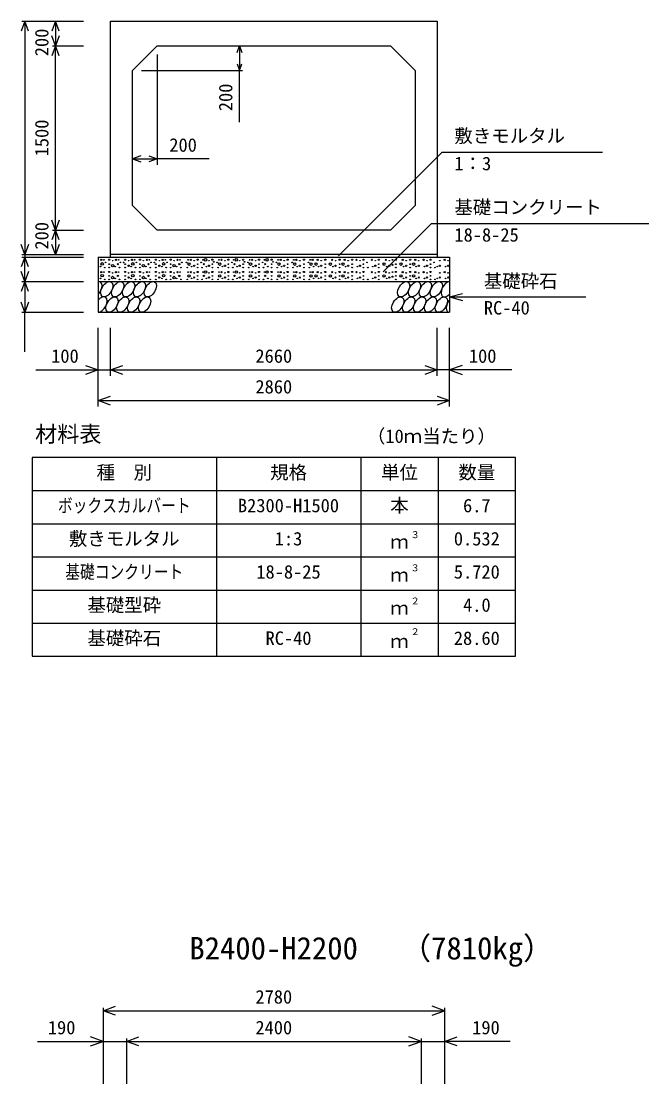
# Model space of a CAD drawing. Units: millimetres, scale not verified. Extents: x -100800 to 100800, y -35640 to 35640.
# Drawn here: x 5124 to 10230, y 9158 to 17810 of the extents above; entities that cross this region are included whole.
import ezdxf
from ezdxf.enums import TextEntityAlignment as Align

# ---------------------------------------------------------------- set-up
doc = ezdxf.new("R2010")
doc.units = ezdxf.units.MM
doc.header["$LTSCALE"] = 120
for name, color, linetype, lineweight in [('0-0_DIM', 7, 'Continuous', 25), ('0-2_HATCH', 6, 'Continuous', 25), ('0-3_HYO', 3, 'Continuous', 25), ('0-4_HYO2', 4, 'Continuous', 25), ('0-5_OUTLINE', 3, 'Continuous', 25), ('0-7_TXT', 7, 'Continuous', 25)]:
    doc.layers.add(name, color=color, linetype=linetype, lineweight=lineweight)
doc.styles.add('ＭＳ ゴシック', font='')
doc.styles.get('ＭＳ ゴシック').set_extended_font_data('MS Gothic')

msp = doc.modelspace()

# ---------------------------------------------------------------- linework, layer by layer
at = {"layer": '0-0_DIM'}
for p, q in [((5129, 17810.3), (5629.1, 17810.3)), ((5153, 17810.3), (5153, 15910.3)), ((5403, 17810.3), (5403, 17610.3)), ((5379, 17610.3), (5629.1, 17610.3)), ((5403, 16110.3), (5403, 17610.3)), ((6899.5, 17610.3), (6899.5, 17410.3)), ((6229.1, 17538.3), (6229.1, 16641.7)), ((6101.1, 17410.3), (6923.5, 17410.3)), ((6899.5, 16989.5), (6899.5, 17410.3)), ((8549, 16744.2), (7704.9, 15900.2)), ((8549, 16744.2), (9854.7, 16744.2)), ((6029.1, 16689.7), (6229.1, 16689.7)), ((6653.2, 16689.7), (6229.1, 16689.7)), ((5379, 16110.3), (5629.1, 16110.3)), ((5403, 16110.3), (5403, 15910.3)), ((8461.3, 16163.1), (8068.5, 15770.3)), ((8461.3, 16163.1), (10230.3, 16163.1)), ((5129, 15910.3), (5629.1, 15910.3)), ((5129, 15890.3), (5629.1, 15890.3)), ((5153, 15910.3), (5153, 15890.3)), ((5153, 15690.3), (5153, 15890.3)), ((5129, 15690.3), (5629.1, 15690.3)), ((5153, 15690.3), (5153, 15440.3)), ((8609.1, 15565.3), (8713.4, 15593.3)), ((8609.1, 15565.3), (9718, 15565.3)), ((8609.1, 15565.3), (8713.4, 15537.3)), ((5129, 15440.3), (5629.1, 15440.3)), ((5153, 15118.2), (5153, 15440.3)), ((5749.1, 14673.1), (5749.1, 15312.7)), ((5849.1, 14923.1), (5849.1, 15312.7)), ((8509.1, 14923.1), (8509.1, 15312.7)), ((8609.1, 14673.1), (8609.1, 15312.7)), ((5241.1, 14971.1), (5749.1, 14971.1)), ((5749.1, 14971.1), (5849.1, 14971.1)), ((5849.1, 14971.1), (8509.1, 14971.1)), ((5749.1, 14721.1), (8609.1, 14721.1)), ((5789.1, 9776.6), (5789.1, 9158)), ((5789.1, 9752.6), (8569.1, 9752.6)), ((8569.1, 9776.6), (8569.1, 9158)), ((5979.1, 9526.6), (5979.1, 9158)), ((8379.1, 9526.6), (8379.1, 9158)), ((5256.4, 9502.6), (5789.1, 9502.6)), ((9101.8, 9502.6), (8569.1, 9502.6))]:
    msp.add_line(p, q, dxfattribs=at)
for points in [[(5182.6, 17729.1), (5153, 17810.3), (5123.5, 17729.1)], [(5432.6, 17729.1), (5403, 17810.3), (5373.5, 17729.1)], [(5432.6, 17691.5), (5403, 17610.3), (5373.5, 17691.5)], [(5432.6, 17529.1), (5403, 17610.3), (5373.5, 17529.1)], [(6879.8, 17556.2), (6899.5, 17610.3), (6919.2, 17556.2)], [(6879.8, 17464.4), (6899.5, 17410.3), (6919.2, 17464.4)], [(6096.8, 16714.3), (6029.1, 16689.7), (6096.8, 16665)], [(6161.4, 16714.3), (6229.1, 16689.7), (6161.4, 16665)], [(5432.6, 16191.5), (5403, 16110.3), (5373.5, 16191.5)], [(5432.6, 16029.1), (5403, 16110.3), (5373.5, 16029.1)], [(5182.6, 15991.5), (5153, 15910.3), (5123.5, 15991.5)], [(5432.6, 15991.5), (5403, 15910.3), (5373.5, 15991.5)], [(5182.6, 15809.1), (5153, 15890.3), (5123.5, 15809.1)], [(5182.6, 15771.5), (5153, 15690.3), (5123.5, 15771.5)], [(5182.6, 15609.1), (5153, 15690.3), (5123.5, 15609.1)], [(5182.6, 15521.5), (5153, 15440.3), (5123.5, 15521.5)], [(5647.6, 15008), (5749.1, 14971.1), (5647.6, 14934.1)], [(5950.6, 14934.1), (5849.1, 14971.1), (5950.6, 15008)], [(8407.6, 15008), (8509.1, 14971.1), (8407.6, 14934.1)], [(9117.1, 14971.1), (8609.1, 14971.1), (8509.1, 14971.1)], [(8710.6, 15008), (8609.1, 14971.1), (8710.6, 14934.1)], [(5850.6, 14684.1), (5749.1, 14721.1), (5850.6, 14758)], [(8507.6, 14758), (8609.1, 14721.1), (8507.6, 14684.1)], [(5890.6, 9715.7), (5789.1, 9752.6), (5890.6, 9789.6)], [(8467.6, 9715.7), (8569.1, 9752.6), (8467.6, 9789.6)], [(5687.6, 9465.7), (5789.1, 9502.6), (5687.6, 9539.6)], [(6080.6, 9465.7), (5979.1, 9502.6), (6080.6, 9539.6)], [(8277.6, 9465.7), (8379.1, 9502.6), (8277.6, 9539.6)], [(8670.6, 9465.7), (8569.1, 9502.6), (8670.6, 9539.6)], [(5789.1, 9502.6), (5979.1, 9502.6), (8379.1, 9502.6), (8569.1, 9502.6)]]:
    msp.add_lwpolyline(points, dxfattribs=at)
at = {"layer": '0-2_HATCH'}
for centre, radius in [((5775.1, 15867.5), 5), ((5781.7, 15834.5), 10), ((5796.2, 15867.5), 2.5), ((5810.2, 15846.5), 2.5), ((5839.1, 15868.4), 5), ((5839.1, 15832.5), 2.5), ((5867.1, 15860.5), 2.5), ((5895.1, 15867.5), 5), ((5909.2, 15832.5), 5), ((5916.2, 15867.5), 2.5), ((5930.2, 15846.5), 2.5), ((5956.7, 15845.6), 2.5), ((5969.1, 15868.4), 5), ((5969.1, 15832.5), 2.5), ((5997.1, 15860.5), 2.5), ((6025.1, 15867.5), 5), ((6031.7, 15834.5), 10), ((6046.2, 15867.5), 2.5), ((6060.2, 15846.5), 2.5), ((6089.1, 15868.4), 5), ((6089.1, 15832.5), 2.5), ((6117.1, 15860.5), 2.5), ((6145.1, 15867.5), 5), ((6159.2, 15832.5), 5), ((6166.2, 15867.5), 2.5), ((6180.2, 15846.5), 2.5), ((6206.7, 15845.6), 2.5), ((6219.1, 15868.4), 5), ((6219.1, 15832.5), 2.5), ((6247.1, 15860.5), 2.5), ((6275.1, 15867.5), 5), ((6281.7, 15834.5), 10), ((6296.2, 15867.5), 2.5), ((6310.2, 15846.5), 2.5), ((6339.1, 15868.4), 5), ((6339.1, 15832.5), 2.5), ((6367.1, 15860.5), 2.5), ((6395.1, 15867.5), 5), ((6409.2, 15832.5), 5), ((6416.2, 15867.5), 2.5), ((6430.2, 15846.5), 2.5), ((6468, 15846.5), 2.5), ((6489, 15832.5), 10), ((6482, 15867.5), 2.5), ((6503.1, 15867.5), 5), ((6531.1, 15860.5), 2.5), ((6559.1, 15868.4), 5), ((6559.1, 15832.5), 2.5), ((6588, 15846.5), 2.5), ((6602, 15867.5), 2.5), ((6609, 15832.5), 5), ((6623.1, 15867.5), 10), ((6651.1, 15860.5), 2.5), ((6679.1, 15868.4), 5), ((6679.1, 15832.5), 2.5), ((6690.5, 15850.8), 2.5), ((6718, 15846.5), 2.5), ((6739, 15832.5), 10), ((6732, 15867.5), 2.5), ((6753.1, 15867.5), 5), ((6781.1, 15860.5), 2.5), ((6809.1, 15868.4), 5), ((6809.1, 15832.5), 2.5), ((6838, 15846.5), 2.5), ((6852, 15867.5), 2.5), ((6859, 15832.5), 5), ((6873.1, 15867.5), 10), ((6901.1, 15860.5), 2.5), ((6929.1, 15868.4), 5), ((6929.1, 15832.5), 2.5), ((6940.5, 15850.8), 2.5), ((6968, 15846.5), 2.5), ((6989, 15832.5), 10), ((6982, 15867.5), 2.5), ((7003.1, 15867.5), 5), ((7031.1, 15860.5), 2.5), ((7059.1, 15868.4), 5), ((7059.1, 15832.5), 2.5), ((7088, 15846.5), 2.5), ((7102, 15867.5), 2.5), ((7109, 15832.5), 5), ((7123.1, 15867.5), 10), ((7161, 15868.4), 5), ((7161, 15832.5), 2.5), ((7172.3, 15850.8), 2.5), ((7199.8, 15846.5), 2.5), ((7220.9, 15832.5), 10), ((7213.9, 15867.5), 2.5), ((7234.9, 15867.5), 5), ((7262.9, 15860.5), 2.5), ((7291, 15868.4), 5), ((7291, 15832.5), 2.5), ((7327.9, 15846.5), 2.5), ((7348.9, 15832.5), 10), ((7341.9, 15867.5), 2.5), ((7362.9, 15867.5), 5), ((7391, 15860.5), 2.5), ((7423.9, 15868.4), 5), ((7423.9, 15832.5), 2.5), ((7460.8, 15846.5), 2.5), ((7481.9, 15832.5), 10), ((7474.8, 15867.5), 2.5), ((7495.9, 15867.5), 5), ((7522.5, 15832.5), 10), ((7536.5, 15867.5), 5), ((7564.6, 15860.5), 2.5), ((7597.5, 15868.4), 5), ((7597.5, 15832.5), 2.5), ((7639.4, 15832.5), 10), ((7653.4, 15867.5), 5), ((7681.4, 15860.5), 2.5), ((7714.3, 15868.4), 5), ((7714.3, 15832.5), 2.5), ((7742.1, 15832.5), 10), ((7756.1, 15867.5), 5), ((7784.1, 15860.5), 2.5), ((7817, 15868.4), 5), ((7817, 15832.5), 2.5), ((7852.3, 15867.5), 5), ((7880.3, 15860.5), 2.5), ((7908.4, 15868.4), 5), ((7908.4, 15832.5), 2.5), ((7937.2, 15846.5), 2.5), ((7977.1, 15867.5), 5), ((8005.1, 15860.5), 2.5), ((8033.2, 15868.4), 5), ((8033.2, 15832.5), 2.5), ((8076.5, 15832.5), 10), ((8090.5, 15867.5), 5), ((8118.6, 15860.5), 2.5), ((8144.7, 15867.5), 2.5), ((8172, 15868.4), 5), ((8172, 15832.5), 2.5), ((8213.9, 15832.5), 10), ((8227.9, 15867.5), 5), ((8256, 15860.5), 2.5), ((8288.9, 15868.4), 5), ((8288.9, 15832.5), 2.5), ((8316.6, 15832.5), 10), ((8330.6, 15867.5), 5), ((8358.7, 15860.5), 2.5), ((8398.4, 15867.5), 5), ((8426.4, 15860.5), 2.5), ((8454.5, 15868.4), 5), ((8454.5, 15832.5), 2.5), ((8483.4, 15846.5), 2.5), ((8530.4, 15860.5), 2.5), ((8570.2, 15867.5), 5), ((8598.2, 15860.5), 2.5), ((5768.1, 15812.3), 2.5), ((5775.1, 15767.5), 5), ((5781.7, 15738.4), 10), ((5796.2, 15767.5), 2.5), ((5803.2, 15804.4), 2.5), ((5839.1, 15768.4), 5), ((5839.1, 15804.4), 2.5), ((5867.1, 15819.3), 10), ((5867.1, 15760.5), 2.5), ((5888.1, 15812.3), 2.5), ((5895.1, 15767.5), 5), ((5916.2, 15767.5), 2.5), ((5923.2, 15804.4), 2.5), ((5969.1, 15768.4), 5), ((5969.1, 15804.4), 2.5), ((5997.1, 15819.3), 5), ((5997.1, 15760.5), 2.5), ((6018.1, 15812.3), 2.5), ((6025.1, 15767.5), 5), ((6031.7, 15738.4), 10), ((6046.2, 15767.5), 2.5), ((6053.2, 15804.4), 2.5), ((6089.1, 15768.4), 5), ((6089.1, 15804.4), 2.5), ((6117.1, 15819.3), 10), ((6117.1, 15760.5), 2.5), ((6138.1, 15812.3), 2.5), ((6145.1, 15767.5), 5), ((6166.2, 15767.5), 2.5), ((6173.2, 15804.4), 2.5), ((6219.1, 15768.4), 5), ((6219.1, 15804.4), 2.5), ((6247.1, 15819.3), 5), ((6247.1, 15760.5), 2.5), ((6268.1, 15812.3), 2.5), ((6275.1, 15767.5), 5), ((6281.7, 15738.4), 10), ((6296.2, 15767.5), 2.5), ((6303.2, 15804.4), 2.5), ((6339.1, 15768.4), 5), ((6339.1, 15804.4), 2.5), ((6367.1, 15819.3), 10), ((6367.1, 15760.5), 2.5), ((6388.1, 15812.3), 2.5), ((6395.1, 15767.5), 5), ((6416.2, 15767.5), 2.5), ((6423.2, 15804.4), 2.5), ((6475, 15804.4), 2.5), ((6482, 15767.5), 2.5), ((6503.1, 15767.5), 5), ((6510.1, 15812.3), 2.5), ((6531.1, 15819.3), 5), ((6531.1, 15760.5), 2.5), ((6559.1, 15768.4), 5), ((6559.1, 15804.4), 2.5), ((6595, 15804.4), 2.5), ((6602, 15767.5), 2.5), ((6623.1, 15767.5), 10), ((6630.1, 15812.3), 2.5), ((6651.1, 15819.3), 5), ((6651.1, 15760.5), 2.5), ((6679.1, 15768.4), 5), ((6679.1, 15804.4), 2.5), ((6725, 15804.4), 2.5), ((6732, 15767.5), 2.5), ((6753.1, 15767.5), 5), ((6760.1, 15812.3), 2.5), ((6781.1, 15819.3), 5), ((6781.1, 15760.5), 2.5), ((6809.1, 15768.4), 5), ((6809.1, 15804.4), 2.5), ((6845, 15804.4), 2.5), ((6852, 15767.5), 2.5), ((6873.1, 15767.5), 10), ((6880.1, 15812.3), 2.5), ((6901.1, 15819.3), 5), ((6901.1, 15760.5), 2.5), ((6929.1, 15768.4), 5), ((6929.1, 15804.4), 2.5), ((6975, 15804.4), 2.5), ((6982, 15767.5), 2.5), ((7003.1, 15767.5), 5), ((7010.1, 15812.3), 2.5), ((7031.1, 15819.3), 5), ((7031.1, 15760.5), 2.5), ((7059.1, 15768.4), 5), ((7059.1, 15804.4), 2.5), ((7095, 15804.4), 2.5), ((7102, 15767.5), 2.5), ((7123.1, 15767.5), 10), ((7130.1, 15812.3), 2.5), ((7161, 15768.4), 5), ((7161, 15804.4), 2.5), ((7206.8, 15804.4), 2.5), ((7213.9, 15767.5), 2.5), ((7234.9, 15767.5), 5), ((7241.9, 15812.3), 2.5), ((7262.9, 15819.3), 5), ((7262.9, 15760.5), 2.5), ((7291, 15768.4), 5), ((7291, 15804.4), 2.5), ((7334.9, 15804.4), 2.5), ((7341.9, 15767.5), 2.5), ((7362.9, 15767.5), 5), ((7370, 15812.3), 2.5), ((7391, 15819.3), 5), ((7391, 15760.5), 2.5), ((7423.9, 15768.4), 5), ((7423.9, 15804.4), 2.5), ((7467.8, 15804.4), 2.5), ((7474.8, 15767.5), 2.5), ((7495.9, 15767.5), 5), ((7502.9, 15812.3), 2.5), ((7536.5, 15767.5), 5), ((7543.6, 15812.3), 2.5), ((7564.6, 15819.3), 5), ((7564.6, 15760.5), 2.5), ((7597.5, 15768.4), 5), ((7597.5, 15804.4), 2.5), ((7653.4, 15767.5), 5), ((7660.4, 15812.3), 2.5), ((7681.4, 15819.3), 5), ((7681.4, 15760.5), 2.5), ((7714.3, 15768.4), 5), ((7714.3, 15804.4), 2.5), ((7756.1, 15767.5), 5), ((7763.1, 15812.3), 2.5), ((7784.1, 15819.3), 5), ((7784.1, 15760.5), 2.5), ((7817, 15768.4), 5), ((7817, 15804.4), 2.5), ((7852.3, 15767.5), 5), ((7859.3, 15812.3), 2.5), ((7880.3, 15819.3), 5), ((7880.3, 15760.5), 2.5), ((7908.4, 15768.4), 5), ((7908.4, 15804.4), 2.5), ((7944.2, 15804.4), 2.5), ((7977.1, 15767.5), 5), ((7984.1, 15812.3), 2.5), ((8005.1, 15819.3), 5), ((8005.1, 15760.5), 2.5), ((8033.2, 15768.4), 5), ((8033.2, 15804.4), 2.5), ((8090.5, 15767.5), 5), ((8097.5, 15812.3), 2.5), ((8118.6, 15819.3), 5), ((8118.6, 15760.5), 2.5), ((8144.7, 15826.3), 5), ((8144.7, 15767.5), 2.5), ((8172, 15768.4), 5), ((8172, 15804.4), 2.5), ((8227.9, 15767.5), 5), ((8235, 15812.3), 2.5), ((8256, 15819.3), 5), ((8256, 15760.5), 2.5), ((8288.9, 15768.4), 5), ((8288.9, 15804.4), 2.5), ((8330.6, 15767.5), 5), ((8337.6, 15812.3), 2.5), ((8358.7, 15819.3), 5), ((8358.7, 15760.5), 2.5), ((8398.4, 15767.5), 5), ((8405.4, 15812.3), 2.5), ((8426.4, 15819.3), 5), ((8426.4, 15760.5), 2.5), ((8454.5, 15768.4), 5), ((8454.5, 15804.4), 2.5), ((8490.4, 15804.4), 2.5), ((8509.4, 15812.3), 2.5), ((8530.4, 15819.3), 5), ((8530.4, 15760.5), 2.5), ((8570.2, 15767.5), 5), ((8577.2, 15812.3), 2.5), ((8598.2, 15819.3), 5), ((8598.2, 15760.5), 2.5), ((5768.1, 15716.2), 2.5), ((5803.2, 15708.4), 2.5), ((5839.1, 15736.4), 2.5), ((5839.1, 15708.4), 2.5), ((5867.1, 15723.2), 10), ((5888.1, 15716.2), 2.5), ((5909.2, 15736.4), 5), ((5923.2, 15708.4), 2.5), ((5969.1, 15736.4), 2.5), ((5969.1, 15708.4), 2.5), ((5997.1, 15723.2), 5), ((6018.1, 15716.2), 2.5), ((6053.2, 15708.4), 2.5), ((6089.1, 15736.4), 2.5), ((6089.1, 15708.4), 2.5), ((6117.1, 15723.2), 10), ((6138.1, 15716.2), 2.5), ((6159.2, 15736.4), 5), ((6173.2, 15708.4), 2.5), ((6219.1, 15736.4), 2.5), ((6219.1, 15708.4), 2.5), ((6247.1, 15723.2), 5), ((6268.1, 15716.2), 2.5), ((6303.2, 15708.4), 2.5), ((6339.1, 15736.4), 2.5), ((6339.1, 15708.4), 2.5), ((6367.1, 15723.2), 10), ((6388.1, 15716.2), 2.5), ((6409.2, 15736.4), 5), ((6423.2, 15708.4), 2.5), ((6475, 15708.4), 2.5), ((6489, 15736.4), 10), ((6510.1, 15716.2), 2.5), ((6531.1, 15723.2), 5), ((6559.1, 15736.4), 2.5), ((6559.1, 15708.4), 2.5), ((6595, 15708.4), 2.5), ((6609, 15736.4), 5), ((6630.1, 15716.2), 2.5), ((6651.1, 15723.2), 5), ((6679.1, 15736.4), 2.5), ((6679.1, 15708.4), 2.5), ((6725, 15708.4), 2.5), ((6739, 15736.4), 10), ((6760.1, 15716.2), 2.5), ((6781.1, 15723.2), 5), ((6809.1, 15736.4), 2.5), ((6809.1, 15708.4), 2.5), ((6845, 15708.4), 2.5), ((6859, 15736.4), 5), ((6880.1, 15716.2), 2.5), ((6901.1, 15723.2), 5), ((6929.1, 15736.4), 2.5), ((6929.1, 15708.4), 2.5), ((6975, 15708.4), 2.5), ((6989, 15736.4), 10), ((7010.1, 15716.2), 2.5), ((7031.1, 15723.2), 5), ((7059.1, 15736.4), 2.5), ((7059.1, 15708.4), 2.5), ((7095, 15708.4), 2.5), ((7109, 15736.4), 5), ((7130.1, 15716.2), 2.5), ((7161, 15736.4), 2.5), ((7161, 15708.4), 2.5), ((7206.8, 15708.4), 2.5), ((7220.9, 15736.4), 10), ((7241.9, 15716.2), 2.5), ((7262.9, 15723.2), 5), ((7291, 15736.4), 2.5), ((7291, 15708.4), 2.5), ((7334.9, 15708.4), 2.5), ((7348.9, 15736.4), 10), ((7370, 15716.2), 2.5), ((7391, 15723.2), 5), ((7423.9, 15736.4), 2.5), ((7423.9, 15708.4), 2.5), ((7467.8, 15708.4), 2.5), ((7481.9, 15736.4), 10), ((7502.9, 15716.2), 2.5), ((7522.5, 15736.4), 10), ((7543.6, 15716.2), 2.5), ((7564.6, 15723.2), 5), ((7597.5, 15736.4), 2.5), ((7597.5, 15708.4), 2.5), ((7639.4, 15736.4), 10), ((7660.4, 15716.2), 2.5), ((7681.4, 15723.2), 5), ((7714.3, 15736.4), 2.5), ((7714.3, 15708.4), 2.5), ((7742.1, 15736.4), 10), ((7763.1, 15716.2), 2.5), ((7784.1, 15723.2), 5), ((7817, 15736.4), 2.5), ((7817, 15708.4), 2.5), ((7859.3, 15716.2), 2.5), ((7880.3, 15723.2), 5), ((7908.4, 15736.4), 2.5), ((7908.4, 15708.4), 2.5), ((7944.2, 15708.4), 2.5), ((7984.1, 15716.2), 2.5), ((8005.1, 15723.2), 5), ((8033.2, 15736.4), 2.5), ((8033.2, 15708.4), 2.5), ((8076.5, 15736.4), 10), ((8097.5, 15716.2), 2.5), ((8118.6, 15723.2), 5), ((8144.7, 15730.2), 5), ((8172, 15736.4), 2.5), ((8172, 15708.4), 2.5), ((8213.9, 15736.4), 10), ((8235, 15716.2), 2.5), ((8256, 15723.2), 5), ((8288.9, 15736.4), 2.5), ((8288.9, 15708.4), 2.5), ((8316.6, 15736.4), 10), ((8337.6, 15716.2), 2.5), ((8358.7, 15723.2), 5), ((8405.4, 15716.2), 2.5), ((8426.4, 15723.2), 5), ((8454.5, 15736.4), 2.5), ((8454.5, 15708.4), 2.5), ((8490.4, 15708.4), 2.5), ((8509.4, 15716.2), 2.5), ((8530.4, 15723.2), 5), ((8577.2, 15716.2), 2.5), ((8598.2, 15723.2), 5)]:
    msp.add_circle(centre, radius, dxfattribs=at)
for centre, start_param, end_param in [((5730.8, 15627.8), 4.335544, 6.724593), ((8589.8, 15627.8), 0.419949, 4.357003), ((5772.3, 15502.8), 3.496422, 7.58605), ((8631.4, 15502.8), 1.28053, 3.496422)]:
    msp.add_ellipse(centre, major_axis=(36.4, 58.9), ratio=0.5792, start_param=start_param, end_param=end_param, dxfattribs=at)
for centre in [(5819.5, 15627.8), (5908.2, 15627.8), (5996.9, 15627.8), (6085.6, 15627.8), (6174.3, 15627.8), (8235, 15627.8), (8323.7, 15627.8), (8412.4, 15627.8), (8501.1, 15627.8), (5861, 15502.8), (5949.7, 15502.8), (6038.4, 15502.8), (6127.1, 15502.8), (8187.9, 15502.8), (8276.6, 15502.8), (8365.3, 15502.8), (8454, 15502.8), (8542.7, 15502.8)]:
    msp.add_ellipse(centre, major_axis=(36.4, 58.9), ratio=0.5792, dxfattribs=at)
at = {"layer": '0-3_HYO'}
for p, q in [((6711.6, 14258.6), (6711.6, 12638.6)), ((7886.6, 14258.6), (7886.6, 12638.6)), ((8516.6, 14258.6), (8516.6, 12638.6)), ((5211.6, 13988.6), (9146.6, 13988.6))]:
    msp.add_line(p, q, dxfattribs=at)
msp.add_lwpolyline([(5211.6, 12638.6), (9146.6, 12638.6), (9146.6, 14258.6), (5211.6, 14258.6)], close=True, dxfattribs=at)
at = {"layer": '0-4_HYO2'}
for p, q in [((5211.6, 13718.6), (9146.6, 13718.6)), ((5211.6, 13448.6), (9146.6, 13448.6)), ((5211.6, 13178.6), (9146.6, 13178.6)), ((5211.6, 12908.6), (9146.6, 12908.6))]:
    msp.add_line(p, q, dxfattribs=at)
at = {"layer": '0-5_OUTLINE'}
for p, q in [((5849.1, 15890.3), (5849.1, 17810.3)), ((6229.1, 17610.3), (6029.1, 17410.3)), ((6229.1, 17610.3), (8129.1, 17610.3)), ((8329.1, 17410.3), (8129.1, 17610.3)), ((6029.1, 16310.3), (6029.1, 17410.3)), ((8329.1, 17410.3), (8329.1, 16310.3)), ((6229.1, 16110.3), (6029.1, 16310.3)), ((8329.1, 16310.3), (8129.1, 16110.3)), ((8129.1, 16110.3), (6229.1, 16110.3)), ((5749.1, 15890.3), (5749.1, 15440.3)), ((5749.1, 15890.3), (8609.1, 15890.3)), ((8509.1, 15910.3), (5849.1, 15910.3)), ((8609.1, 15890.3), (8609.1, 15440.3)), ((5749.1, 15690.3), (8609.1, 15690.3)), ((5749.1, 15440.3), (8609.1, 15440.3))]:
    msp.add_line(p, q, dxfattribs=at)
msp.add_lwpolyline([(5849.1, 17810.3), (8509.1, 17810.3), (8509.1, 15890.3)], dxfattribs=at)

# ---------------------------------------------------------------- texts
at = {"layer": '0-0_DIM', "style": 'ＭＳ ゴシック'}
for s, p in [('200', (5378, 17525.6)), ('200', (6874.5, 17078)), ('1500', (5378, 16710.3)), ('200', (5378, 15951.1))]:
    msp.add_text(s, height=110, rotation=90, dxfattribs=at).set_placement(p, align=Align.BOTTOM_LEFT)
for s, p in [('敷きモルタル', (8648.6, 16789.2)), ('200', (6328.3, 16714.7)), ('1：3', (8648.6, 16564)), ('基礎コンクリート', (8648.6, 16208)), ('18-8-25', (8648.6, 15982.9)), ('基礎砕石', (8888.3, 15606.5)), ('RC-40', (8888.3, 15388.9)), ('100', (5366.7, 14996.1)), ('2660', (7029.1, 14996.1)), ('100', (8766.5, 14996.1)), ('2860', (7029.1, 14746.1)), ('2780', (7029.1, 9777.6)), ('190', (5339.8, 9527.6)), ('2400', (7029.1, 9527.6)), ('190', (8793.4, 9527.6))]:
    msp.add_text(s, height=110, dxfattribs=at).set_placement(p, align=Align.BOTTOM_LEFT)
at = {"layer": '0-7_TXT', "style": 'ＭＳ ゴシック'}
for s, height, p in [('材料表', 132, (5236.6, 14343.6)), ('（10ｍ当たり）', 110, (7936.6, 14343.6)), ('種\u3000別', 110, (5736.6, 14048.6)), ('規格', 110, (7149.1, 14048.6)), ('単位', 110, (8051.6, 14048.6)), ('数量', 110, (8681.6, 14048.6)), ('本', 110, (8126.6, 13778.6)), ('B2300-H1500', 110, (6886.6, 13778.6)), ('6.7', 110, (8719.1, 13778.6)), ('敷きモルタル', 110, (5511.6, 13508.6)), ('1:3', 110, (7186.6, 13508.6)), ('ｍ', 110, (8126.6, 13483.6)), ('３', 55, (8290.5, 13584.5)), ('0.532', 110, (8644.1, 13508.6)), ('18-8-25', 110, (7036.6, 13238.6)), ('ｍ', 110, (8126.6, 13213.6)), ('３', 55, (8290.5, 13314.5)), ('5.720', 110, (8644.1, 13238.6)), ('基礎型砕', 110, (5661.6, 12968.6)), ('２', 55, (8290.5, 13044.5)), ('4.0', 110, (8719.1, 12968.6)), ('ｍ', 110, (8126.6, 12943.6)), ('基礎砕石', 110, (5661.6, 12698.6)), ('RC-40', 110, (7111.6, 12698.6)), ('２', 55, (8290.5, 12794.5)), ('28.60', 110, (8644.1, 12698.6)), ('ｍ', 110, (8126.6, 12673.6)), ('（7810kg）', 183.3, (8209.3, 10115.3)), ('B2400-H2200', 183.3, (6491.6, 10115.3))]:
    msp.add_text(s, height=height, dxfattribs=at).set_placement(p, align=Align.BOTTOM_LEFT)
at = {"layer": '0-7_TXT', "style": 'ＭＳ ゴシック', "width": 0.8}
for s, p in [('ボックスカルバート', (5421.6, 13778.6)), ('基礎コンクリート', (5481.6, 13238.6))]:
    msp.add_text(s, height=110, dxfattribs=at).set_placement(p, align=Align.BOTTOM_LEFT)

doc.saveas('drawing.dxf')
